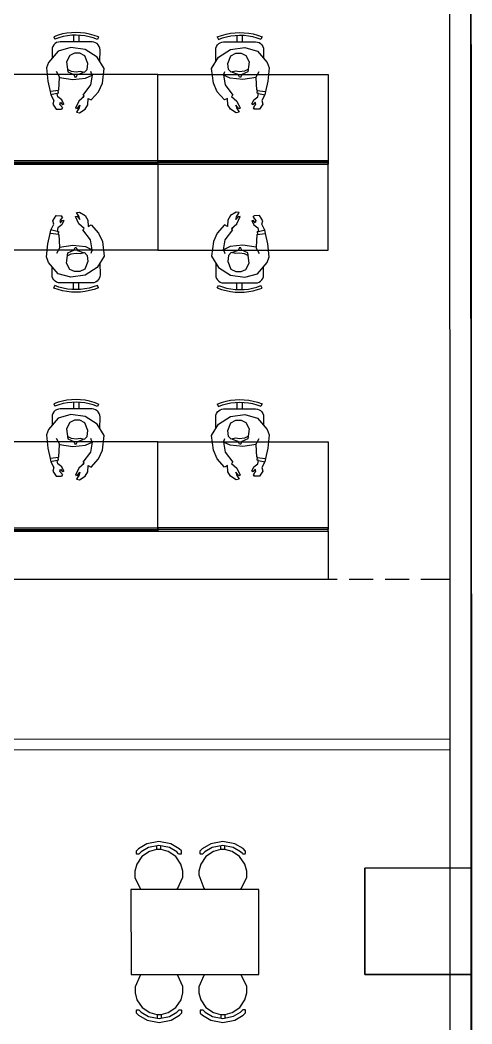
# Model space of a CAD drawing. Extents: x 0 to 23.4, y 0 to 16.5.
# Drawn here: x 17.639 to 18.753, y 6.747 to 9.223 of the extents above; entities that cross this region are included whole.
import ezdxf

# ---------------------------------------------------------------- set-up
doc = ezdxf.new("R2010")
doc.units = 0
doc.layers.get('0').update_dxf_attribs({"linetype": 'CONTINUOUS'})

msp = doc.modelspace()

# ---------------------------------------------------------------- linework, layer by layer
at = {"color": 0}
for points in [[(18.7535, 3.89535), (18.7494, 13.0786), (0.64551, 13.0708), (0.64947, 3.88758), (8.79889, 3.89106)], [(17.0065, 3.89464), (0.64947, 3.88758), (0.64551, 13.0708), (18.7494, 13.0786), (18.7535, 3.89535), (17.2431, 3.89469)], [(18.7013, 3.89535), (18.6972, 13.0263), (0.69781, 13.0186), (0.70171, 3.93983), (8.79883, 3.94336)], [(18.751, 9.84229), (18.7521, 7.13118)], [(17.8319, 9.18143), (17.8214, 9.18528), (17.8104, 9.18832), (17.7993, 9.19054), (17.7882, 9.19189), (17.7769, 9.19239), (17.7657, 9.19206), (17.7544, 9.19086), (17.7433, 9.18881), (17.7324, 9.18588), (17.7217, 9.18218)], [(18.1254, 9.18143), (18.136, 9.18528), (18.1468, 9.18832), (18.1579, 9.19054), (18.1692, 9.19189), (18.1804, 9.19239), (18.1917, 9.19206), (18.2029, 9.19086), (18.214, 9.18881), (18.2249, 9.18588), (18.2356, 9.18218)], [(17.7376, 9.16938), (17.7332, 9.16889), (17.729, 9.16749), (17.7253, 9.16515), (17.7222, 9.162), (17.7197, 9.15831), (17.7183, 9.15414), (17.7178, 9.14974)], [(17.7217, 9.18218), (17.7242, 9.17606)], [(17.8294, 9.17535), (17.8193, 9.17904), (17.8089, 9.18192), (17.7983, 9.18403), (17.7876, 9.18533), (17.7769, 9.18582), (17.7661, 9.18549), (17.7554, 9.18435), (17.7449, 9.1824), (17.7344, 9.17964), (17.7242, 9.17606)], [(17.8163, 9.16922), (17.7376, 9.16938)], [(17.7703, 9.18588), (17.7703, 9.16932)], [(17.7835, 9.18582), (17.7835, 9.16932)], [(17.836, 9.14953), (17.8354, 9.15392), (17.834, 9.15804), (17.8317, 9.16178), (17.8286, 9.16493), (17.8249, 9.16726), (17.8207, 9.16872), (17.8163, 9.16922)], [(17.8319, 9.18143), (17.8294, 9.17535)], [(18.1214, 9.14953), (18.1218, 9.15392), (18.1233, 9.15804), (18.1257, 9.16178), (18.1288, 9.16493), (18.1325, 9.16726), (18.1367, 9.16872), (18.141, 9.16922)], [(18.1254, 9.18143), (18.1279, 9.17535)], [(18.1279, 9.17535), (18.1379, 9.17904), (18.1483, 9.18192), (18.1589, 9.18403), (18.1696, 9.18533), (18.1804, 9.18582), (18.1913, 9.18549), (18.2019, 9.18435), (18.2125, 9.1824), (18.2229, 9.17964), (18.2331, 9.17606)], [(18.141, 9.16922), (18.2197, 9.16938)], [(18.1739, 9.18582), (18.1739, 9.16932)], [(18.1869, 9.18588), (18.1869, 9.16932)], [(18.2197, 9.16938), (18.2242, 9.16889), (18.2283, 9.16749), (18.2321, 9.16515), (18.2351, 9.162), (18.2375, 9.15831), (18.239, 9.15414), (18.2394, 9.14974)], [(18.2356, 9.18218), (18.2331, 9.17606)], [(17.7329, 9.14671), (17.7089, 9.11882)], [(17.7178, 9.14974), (17.7178, 9.12913)], [(17.7642, 9.15543), (17.7329, 9.14671)], [(17.7731, 9.14144), (17.7617, 9.13579)], [(17.7992, 9.15056), (17.7642, 9.15543)], [(17.7865, 9.14144), (17.7731, 9.14144)], [(17.7983, 9.13519), (17.7865, 9.14144)], [(17.829, 9.13146), (17.7992, 9.15056)], [(17.8358, 9.12056), (17.836, 9.14953)], [(18.1214, 9.12056), (18.1214, 9.14953)], [(18.1282, 9.13146), (18.1582, 9.15056)], [(18.1582, 9.15056), (18.1932, 9.15543)], [(18.1589, 9.13519), (18.1708, 9.14144)], [(18.1708, 9.14144), (18.1843, 9.14144)], [(18.1843, 9.14144), (18.1957, 9.13579)], [(18.1932, 9.15543), (18.2244, 9.14671)], [(18.2244, 9.14671), (18.2483, 9.11882)], [(18.2394, 9.14974), (18.2396, 9.12913)], [(17.7089, 9.11882), (17.7036, 9.10519)], [(17.7617, 9.13579), (17.7533, 9.12028)], [(17.7533, 9.12028), (17.7569, 9.09549)], [(17.8056, 9.11604), (17.7983, 9.13519)], [(17.804, 9.10151), (17.8056, 9.11604)], [(17.8465, 9.10357), (17.829, 9.13146)], [(18.1108, 9.10357), (18.1282, 9.13146)], [(18.1517, 9.11604), (18.1589, 9.13519)], [(18.1533, 9.10151), (18.1517, 9.11604)], [(18.1957, 9.13579), (18.204, 9.12028)], [(18.204, 9.12028), (18.2004, 9.09549)], [(18.2483, 9.11882), (18.2536, 9.10519)], [(17.7036, 9.10519), (17.7072, 9.07249)], [(17.7369, 9.08154), (17.7282, 9.0964)], [(17.7569, 9.1014), (17.7646, 9.09744)], [(17.7569, 9.09549), (17.7715, 9.08865)], [(17.7646, 9.09744), (17.7768, 9.09571)], [(17.7768, 9.09571), (17.7871, 9.097)], [(17.7775, 9.08203), (17.7803, 9.08903)], [(17.7803, 9.08903), (17.7944, 9.09412)], [(17.7871, 9.097), (17.7975, 9.09429)], [(17.7975, 9.09429), (17.804, 9.10151)], [(17.8165, 9.0874), (17.8133, 9.09662)], [(17.8418, 9.06739), (17.8465, 9.10357)], [(18.1156, 9.06739), (18.1108, 9.10357)], [(18.1408, 9.0874), (18.144, 9.09662)], [(18.1597, 9.09429), (18.1533, 9.10151)], [(18.1701, 9.097), (18.1597, 9.09429)], [(18.1771, 9.08903), (18.1628, 9.09412)], [(18.1804, 9.09571), (18.1701, 9.097)], [(18.1797, 9.08203), (18.1771, 9.08903)], [(18.1928, 9.09744), (18.1804, 9.09571)], [(18.2004, 9.09549), (18.1858, 9.08865)], [(18.2004, 9.1014), (18.1928, 9.09744)], [(18.2203, 9.08154), (18.229, 9.0964)], [(18.2536, 9.10519), (18.25, 9.07249)], [(17.9786, 9.08854), (17.5587, 9.08854)], [(17.7072, 9.07249), (17.7131, 9.04725)], [(17.7346, 9.05029), (17.7364, 9.08117)], [(17.7364, 9.08117), (17.7686, 9.07639)], [(17.7686, 9.07639), (17.8003, 9.07969)], [(17.7715, 9.08865), (17.7747, 9.08165)], [(17.7775, 9.08203), (17.7747, 9.08165)], [(17.8003, 9.07969), (17.8165, 9.0874)], [(17.8165, 9.0874), (17.8129, 9.06299)], [(17.8321, 9.0465), (17.8418, 9.06739)], [(17.9786, 8.87201), (17.9786, 9.08854)], [(17.9786, 9.08854), (18.3986, 9.08854)], [(17.9786, 8.87201), (17.9786, 9.08854)], [(18.1253, 9.0465), (18.1156, 9.06739)], [(18.1408, 9.0874), (18.1444, 9.06299)], [(18.1571, 9.07969), (18.1408, 9.0874)], [(18.1886, 9.07639), (18.1571, 9.07969)], [(18.1825, 9.08203), (18.1797, 9.08165)], [(18.1858, 9.08865), (18.1825, 9.08165)], [(18.221, 9.08117), (18.1886, 9.07639)], [(18.2228, 9.05029), (18.221, 9.08117)], [(18.25, 9.07249), (18.2442, 9.04725)], [(18.3986, 9.08854), (18.3986, 8.87201)], [(17.7131, 9.04725), (17.7144, 9.03901)], [(17.7333, 9.04953), (17.7136, 9.04715)], [(17.7306, 9.04215), (17.7138, 9.03863)], [(17.7337, 9.04249), (17.7306, 9.04215)], [(17.7317, 9.03342), (17.7306, 9.04215)], [(17.7346, 9.05029), (17.7329, 9.05013)], [(17.7337, 9.04249), (17.7329, 9.05013)], [(17.8129, 9.06299), (17.7939, 9.03819)], [(17.8144, 9.02599), (17.8321, 9.0465)], [(18.1429, 9.02599), (18.1253, 9.0465)], [(18.1444, 9.06299), (18.1635, 9.03819)], [(18.2244, 9.05029), (18.2228, 9.05013)], [(18.2235, 9.04249), (18.2244, 9.05013)], [(18.2268, 9.04249), (18.2235, 9.04215)], [(18.224, 9.04953), (18.2436, 9.04715)], [(18.2256, 9.03342), (18.2268, 9.04215)], [(18.2268, 9.04215), (18.2436, 9.03863)], [(18.2442, 9.04725), (18.2429, 9.03901)], [(17.7144, 9.03901), (17.7222, 9.02447)], [(17.7222, 9.02447), (17.7197, 9.016)], [(17.7197, 9.016), (17.7279, 9.00299)], [(17.7418, 9.02632), (17.7317, 9.03342)], [(17.7371, 9.01519), (17.7383, 9.02072)], [(17.7438, 9.00726), (17.7371, 9.01519)], [(17.7383, 9.02072), (17.7438, 9.01421)], [(17.7467, 9.01563), (17.7418, 9.02632)], [(17.7467, 9.01563), (17.7438, 9.01421)], [(17.784, 9.02344), (17.7758, 9.00575)], [(17.7968, 9.03483), (17.784, 9.02344)], [(17.7968, 9.03819), (17.7939, 9.03483)], [(17.8058, 9.01417), (17.8068, 9.02989)], [(17.8068, 9.02989), (17.8144, 9.02599)], [(18.1506, 9.02989), (18.1429, 9.02599)], [(18.1514, 9.01417), (18.1506, 9.02989)], [(18.1635, 9.03819), (18.1604, 9.03483)], [(18.1604, 9.03483), (18.1732, 9.02344)], [(18.1732, 9.02344), (18.1815, 9.00575)], [(18.2106, 9.01563), (18.2156, 9.02632)], [(18.2136, 9.01563), (18.2106, 9.01421)], [(18.219, 9.02072), (18.2136, 9.01421)], [(18.2136, 9.00726), (18.2203, 9.01519)], [(18.2156, 9.02632), (18.2256, 9.03342)], [(18.2203, 9.01519), (18.219, 9.02072)], [(18.2376, 9.016), (18.2294, 9.00299)], [(18.2429, 9.03901), (18.2351, 9.02447)], [(18.2351, 9.02447), (18.2376, 9.016)], [(17.7279, 9.00299), (17.7413, 9.00364)], [(17.7438, 9.00726), (17.7413, 9.00364)], [(17.7792, 9.00575), (17.7758, 9.00439)], [(17.7844, 9.0064), (17.7782, 8.99561)], [(17.7782, 8.99561), (17.7857, 8.99442)], [(17.7792, 9.00439), (17.786, 9.01303)], [(17.786, 9.01303), (17.7844, 9.0064)], [(17.7857, 8.99442), (17.7994, 9.00336)], [(17.7994, 9.00336), (17.8058, 9.01417)], [(18.1578, 9.00336), (18.1514, 9.01417)], [(18.1717, 8.99442), (18.1578, 9.00336)], [(18.1714, 9.01303), (18.1729, 9.0064)], [(18.1781, 9.00439), (18.1714, 9.01303)], [(18.179, 8.99561), (18.1717, 8.99442)], [(18.1729, 9.0064), (18.179, 8.99561)], [(18.1815, 9.00575), (18.1781, 9.00439)], [(18.216, 9.00726), (18.2136, 9.00364)], [(18.2294, 9.00299), (18.216, 9.00364)], [(17.5587, 8.87201), (17.9786, 8.87201)], [(17.5587, 8.87201), (17.9786, 8.87201)], [(17.9786, 8.87592), (17.9786, 8.87201)], [(17.9786, 8.87592), (17.9786, 8.87201)], [(17.9786, 8.87201), (17.9786, 8.65549)], [(17.9786, 8.86806), (17.9786, 8.87201)], [(18.3986, 8.87201), (17.9786, 8.87201)], [(17.9786, 8.87201), (17.9786, 8.65549)], [(17.9786, 8.86806), (17.9786, 8.87201)], [(18.3986, 8.87201), (17.9786, 8.87201)], [(18.3986, 8.65549), (18.3986, 8.87201)], [(17.7782, 8.74838), (17.7857, 8.74957)], [(17.7844, 8.73757), (17.7782, 8.74838)], [(17.7857, 8.74957), (17.7994, 8.74061)], [(18.1717, 8.74957), (18.1578, 8.74061)], [(18.179, 8.74838), (18.1717, 8.74957)], [(18.1729, 8.73757), (18.179, 8.74838)], [(17.7144, 8.70497), (17.7222, 8.71951)], [(17.7197, 8.72797), (17.7279, 8.741)], [(17.7222, 8.71951), (17.7197, 8.72797)], [(17.7279, 8.741), (17.7413, 8.7404)], [(17.7418, 8.71767), (17.7317, 8.71056)], [(17.7438, 8.73671), (17.7371, 8.72879)], [(17.7371, 8.72879), (17.7383, 8.72325)], [(17.7383, 8.72325), (17.7438, 8.72982)], [(17.7413, 8.73671), (17.7438, 8.7404)], [(17.7467, 8.72835), (17.7418, 8.71767)], [(17.7438, 8.72835), (17.7467, 8.72982)], [(17.7758, 8.73828), (17.7792, 8.73958)], [(17.784, 8.72054), (17.7758, 8.73828)], [(17.7792, 8.73958), (17.786, 8.73101)], [(17.7968, 8.70915), (17.784, 8.72054)], [(17.786, 8.73101), (17.7844, 8.73757)], [(17.7994, 8.74061), (17.8058, 8.72982)], [(17.8058, 8.72982), (17.8068, 8.71414)], [(17.8068, 8.71414), (17.8144, 8.71799)], [(17.8144, 8.71799), (17.8321, 8.69749)], [(18.1429, 8.71799), (18.1253, 8.69749)], [(18.1506, 8.71414), (18.1429, 8.71799)], [(18.1514, 8.72982), (18.1506, 8.71414)], [(18.1578, 8.74061), (18.1514, 8.72982)], [(18.1604, 8.70915), (18.1732, 8.72054)], [(18.1781, 8.73958), (18.1714, 8.73101)], [(18.1714, 8.73101), (18.1729, 8.73757)], [(18.1732, 8.72054), (18.1815, 8.73828)], [(18.1781, 8.73828), (18.1815, 8.73958)], [(18.2106, 8.72835), (18.2136, 8.72982)], [(18.2106, 8.72835), (18.2156, 8.71767)], [(18.2136, 8.73671), (18.216, 8.7404)], [(18.2136, 8.73671), (18.2203, 8.72879)], [(18.219, 8.72325), (18.2136, 8.72982)], [(18.2156, 8.71767), (18.2256, 8.71056)], [(18.2294, 8.741), (18.216, 8.7404)], [(18.2203, 8.72879), (18.219, 8.72325)], [(18.2376, 8.72797), (18.2294, 8.741)], [(18.2351, 8.71951), (18.2376, 8.72797)], [(18.2429, 8.70497), (18.2351, 8.71951)], [(17.7072, 8.6715), (17.7131, 8.69672)], [(17.7131, 8.69672), (17.7144, 8.70497)], [(17.7333, 8.6945), (17.7136, 8.69683)], [(17.7306, 8.70182), (17.7138, 8.7054)], [(17.7317, 8.71056), (17.7306, 8.70182)], [(17.7306, 8.7015), (17.7337, 8.70182)], [(17.7337, 8.7015), (17.7329, 8.69385)], [(17.7329, 8.69374), (17.7346, 8.69385)], [(17.7346, 8.69374), (17.7364, 8.66282)], [(17.7939, 8.70583), (17.7968, 8.70915)], [(17.8129, 8.68099), (17.7939, 8.70583)], [(17.8321, 8.69749), (17.8418, 8.67665)], [(18.1253, 8.69749), (18.1156, 8.67665)], [(18.1444, 8.68099), (18.1635, 8.70583)], [(18.1604, 8.70583), (18.1635, 8.70915)], [(18.2228, 8.69374), (18.221, 8.66282)], [(18.2228, 8.69374), (18.2244, 8.69385)], [(18.2235, 8.7015), (18.2268, 8.70182)], [(18.2235, 8.7015), (18.2244, 8.69385)], [(18.224, 8.6945), (18.2436, 8.69683)], [(18.2256, 8.71056), (18.2268, 8.70182)], [(18.2268, 8.70182), (18.2436, 8.7054)], [(18.2442, 8.69672), (18.2429, 8.70497)], [(18.25, 8.6715), (18.2442, 8.69672)], [(17.7036, 8.63883), (17.7072, 8.6715)], [(17.8165, 8.65662), (17.8129, 8.68099)], [(17.8418, 8.67665), (17.8465, 8.64046)], [(18.1156, 8.67665), (18.1108, 8.64046)], [(18.1408, 8.65662), (18.1444, 8.68099)], [(18.2536, 8.63883), (18.25, 8.6715)], [(17.9786, 8.65549), (17.5587, 8.65549)], [(17.7369, 8.66243), (17.7282, 8.64763)], [(17.7364, 8.66282), (17.7686, 8.66764)], [(17.7533, 8.62369), (17.7569, 8.64854)], [(17.7569, 8.64854), (17.7715, 8.65533)], [(17.7569, 8.64258), (17.7646, 8.6466)], [(17.7646, 8.6466), (17.7768, 8.64833)], [(17.7686, 8.66764), (17.8003, 8.66428)], [(17.7715, 8.65533), (17.7747, 8.66233)], [(17.7747, 8.662), (17.7775, 8.66233)], [(17.7768, 8.64833), (17.7871, 8.64703)], [(17.7775, 8.662), (17.7803, 8.65494)], [(17.7803, 8.65494), (17.7944, 8.64985)], [(17.7871, 8.64703), (17.7975, 8.64968)], [(17.7975, 8.64968), (17.804, 8.64247)], [(17.8003, 8.66428), (17.8165, 8.65662)], [(17.8165, 8.65662), (17.8133, 8.64735)], [(17.9786, 8.65549), (18.3986, 8.65549)], [(18.1571, 8.66428), (18.1408, 8.65662)], [(18.1408, 8.65662), (18.144, 8.64735)], [(18.1597, 8.64968), (18.1533, 8.64247)], [(18.1886, 8.66764), (18.1571, 8.66428)], [(18.1701, 8.64703), (18.1597, 8.64968)], [(18.1771, 8.65494), (18.1628, 8.64985)], [(18.1804, 8.64833), (18.1701, 8.64703)], [(18.1797, 8.662), (18.1771, 8.65494)], [(18.1797, 8.662), (18.1825, 8.66233)], [(18.1928, 8.6466), (18.1804, 8.64833)], [(18.1858, 8.65533), (18.1825, 8.66233)], [(18.2004, 8.64854), (18.1858, 8.65533)], [(18.221, 8.66282), (18.1886, 8.66764)], [(18.2004, 8.64258), (18.1928, 8.6466)], [(18.204, 8.62369), (18.2004, 8.64854)], [(18.2203, 8.66243), (18.229, 8.64763)], [(17.7089, 8.62517), (17.7036, 8.63883)], [(17.7329, 8.59728), (17.7089, 8.62517)], [(17.7617, 8.60818), (17.7533, 8.62369)], [(17.8056, 8.62793), (17.7983, 8.60878)], [(17.804, 8.64247), (17.8056, 8.62793)], [(17.8465, 8.64046), (17.829, 8.61253)], [(17.8358, 8.62349), (17.836, 8.59446)], [(18.1108, 8.64046), (18.1282, 8.61253)], [(18.1214, 8.62349), (18.1214, 8.59446)], [(18.1533, 8.64247), (18.1517, 8.62793)], [(18.1517, 8.62793), (18.1589, 8.60878)], [(18.1957, 8.60818), (18.204, 8.62369)], [(18.2244, 8.59728), (18.2483, 8.62517)], [(18.2483, 8.62517), (18.2536, 8.63883)], [(17.7178, 8.59424), (17.7178, 8.61485)], [(17.7376, 8.5746), (17.7332, 8.57508), (17.729, 8.57656), (17.7253, 8.57889), (17.7222, 8.58197), (17.7197, 8.58572), (17.7183, 8.58985), (17.7178, 8.59424)], [(17.7642, 8.58854), (17.7329, 8.59728)], [(17.7731, 8.60254), (17.7617, 8.60818)], [(17.7992, 8.59343), (17.7642, 8.58854)], [(17.7865, 8.60254), (17.7731, 8.60254)], [(17.7983, 8.60878), (17.7865, 8.60254)], [(17.829, 8.61253), (17.7992, 8.59343)], [(17.836, 8.59446), (17.8354, 8.59011), (17.834, 8.58594), (17.8317, 8.58219), (17.8286, 8.5791), (17.8249, 8.57671), (17.8207, 8.57525), (17.8163, 8.57476)], [(18.1214, 8.59446), (18.1218, 8.59011), (18.1233, 8.58594), (18.1257, 8.58219), (18.1288, 8.5791), (18.1325, 8.57671), (18.1367, 8.57525), (18.141, 8.57476)], [(18.1282, 8.61253), (18.1582, 8.59343)], [(18.1582, 8.59343), (18.1932, 8.58854)], [(18.1589, 8.60878), (18.1708, 8.60254)], [(18.1708, 8.60254), (18.1843, 8.60254)], [(18.1843, 8.60254), (18.1957, 8.60818)], [(18.1932, 8.58854), (18.2244, 8.59728)], [(18.2197, 8.5746), (18.2242, 8.57508), (18.2283, 8.57656), (18.2321, 8.57889), (18.2351, 8.58197), (18.2375, 8.58572), (18.239, 8.58985), (18.2394, 8.59424)], [(18.2394, 8.59424), (18.2396, 8.61485)], [(17.8294, 8.56868), (17.8193, 8.565), (17.8089, 8.56207), (17.7983, 8.55994), (17.7876, 8.55865), (17.7769, 8.55817), (17.7661, 8.55849), (17.7554, 8.55963), (17.7449, 8.56163), (17.7344, 8.56435), (17.7242, 8.56793)], [(17.8163, 8.57476), (17.7376, 8.5746)], [(17.7703, 8.55817), (17.7703, 8.57465)], [(17.7835, 8.55817), (17.7835, 8.57471)], [(17.8319, 8.56261), (17.8294, 8.56868)], [(18.1254, 8.56261), (18.1279, 8.56868)], [(18.1279, 8.56868), (18.1379, 8.565), (18.1483, 8.56207), (18.1589, 8.55994), (18.1696, 8.55865), (18.1804, 8.55817), (18.1913, 8.55849), (18.2019, 8.55963), (18.2125, 8.56163), (18.2229, 8.56435), (18.2331, 8.56793)], [(18.141, 8.57476), (18.2197, 8.5746)], [(18.1739, 8.55817), (18.1739, 8.57471)], [(18.1869, 8.55817), (18.1869, 8.57465)], [(17.7217, 8.56185), (17.7242, 8.56793)], [(17.8319, 8.56261), (17.8214, 8.55875), (17.8104, 8.55567), (17.7993, 8.5535), (17.7882, 8.55208), (17.7769, 8.5516), (17.7657, 8.55197), (17.7544, 8.55317), (17.7433, 8.55524), (17.7324, 8.55811), (17.7217, 8.56185)], [(18.1254, 8.56261), (18.136, 8.55875), (18.1468, 8.55567), (18.1579, 8.5535), (18.1692, 8.55208), (18.1804, 8.5516), (18.1917, 8.55197), (18.2029, 8.55317), (18.214, 8.55524), (18.2249, 8.55811), (18.2356, 8.56185)], [(18.2356, 8.56185), (18.2331, 8.56793)], [(17.8319, 8.27593), (17.8214, 8.27979), (17.8104, 8.28282), (17.7993, 8.28504), (17.7882, 8.2864), (17.7769, 8.28694), (17.7657, 8.28657), (17.7544, 8.28538), (17.7433, 8.28331), (17.7324, 8.28043), (17.7217, 8.27669)], [(17.7217, 8.27669), (17.7242, 8.27061)], [(17.8294, 8.26986), (17.8193, 8.27354), (17.8089, 8.27647), (17.7983, 8.2786), (17.7876, 8.27989), (17.7769, 8.28038), (17.7661, 8.28006), (17.7554, 8.27886), (17.7449, 8.27692), (17.7344, 8.27414), (17.7242, 8.27061)], [(17.7703, 8.28038), (17.7703, 8.26389)], [(17.7835, 8.28038), (17.7835, 8.26383)], [(17.8319, 8.27593), (17.8294, 8.26986)], [(18.1254, 8.27593), (18.136, 8.27979), (18.1468, 8.28282), (18.1579, 8.28504), (18.1692, 8.2864), (18.1804, 8.28694), (18.1917, 8.28657), (18.2029, 8.28538), (18.214, 8.28331), (18.2249, 8.28043), (18.2356, 8.27669)], [(18.1254, 8.27593), (18.1279, 8.26986)], [(18.1279, 8.26986), (18.1379, 8.27354), (18.1483, 8.27647), (18.1589, 8.2786), (18.1696, 8.27989), (18.1804, 8.28038), (18.1913, 8.28006), (18.2019, 8.27886), (18.2125, 8.27692), (18.2229, 8.27414), (18.2331, 8.27061)], [(18.1739, 8.28038), (18.1739, 8.26383)], [(18.1869, 8.28038), (18.1869, 8.26389)], [(18.2356, 8.27669), (18.2331, 8.27061)], [(17.7376, 8.26394), (17.7332, 8.26346), (17.729, 8.26199), (17.7253, 8.25965), (17.7222, 8.25657), (17.7197, 8.25282), (17.7183, 8.24869), (17.7178, 8.24431)], [(17.7642, 8.25), (17.7329, 8.24126)], [(17.8163, 8.26378), (17.7376, 8.26394)], [(17.7992, 8.24507), (17.7642, 8.25)], [(17.836, 8.24403), (17.8354, 8.24843), (17.834, 8.25261), (17.8317, 8.25635), (17.8286, 8.25944), (17.8249, 8.26183), (17.8207, 8.26329), (17.8163, 8.26378)], [(18.1214, 8.24403), (18.1218, 8.24843), (18.1233, 8.25261), (18.1257, 8.25635), (18.1288, 8.25944), (18.1325, 8.26183), (18.1367, 8.26329), (18.141, 8.26378)], [(18.141, 8.26378), (18.2197, 8.26394)], [(18.1582, 8.24507), (18.1932, 8.25)], [(18.1932, 8.25), (18.2244, 8.24126)], [(18.2197, 8.26394), (18.2242, 8.26346), (18.2283, 8.26199), (18.2321, 8.25965), (18.2351, 8.25657), (18.2375, 8.25282), (18.239, 8.24869), (18.2394, 8.24431)], [(17.7329, 8.24126), (17.7089, 8.21337)], [(17.7178, 8.24431), (17.7178, 8.22368)], [(17.7617, 8.23031), (17.7533, 8.21485)], [(17.7731, 8.236), (17.7617, 8.23031)], [(17.7865, 8.23594), (17.7731, 8.236)], [(17.7983, 8.22976), (17.7865, 8.23594)], [(17.8056, 8.21061), (17.7983, 8.22976)], [(17.829, 8.22601), (17.7992, 8.24507)], [(17.8465, 8.19808), (17.829, 8.22601)], [(17.8358, 8.21506), (17.836, 8.24403)], [(18.1108, 8.19808), (18.1282, 8.22601)], [(18.1214, 8.21506), (18.1214, 8.24403)], [(18.1282, 8.22601), (18.1582, 8.24507)], [(18.1517, 8.21061), (18.1589, 8.22976)], [(18.1589, 8.22976), (18.1708, 8.23594)], [(18.1708, 8.23594), (18.1843, 8.236)], [(18.1843, 8.236), (18.1957, 8.23031)], [(18.1957, 8.23031), (18.204, 8.21485)], [(18.2244, 8.24126), (18.2483, 8.21337)], [(18.2394, 8.24431), (18.2396, 8.22368)], [(17.7089, 8.21337), (17.7036, 8.19971)], [(17.7036, 8.19971), (17.7072, 8.16704)], [(17.7533, 8.21485), (17.7569, 8.19)], [(17.804, 8.19607), (17.8056, 8.21061)], [(17.8418, 8.16189), (17.8465, 8.19808)], [(18.1156, 8.16189), (18.1108, 8.19808)], [(18.1533, 8.19607), (18.1517, 8.21061)], [(18.204, 8.21485), (18.2004, 8.19)], [(18.2483, 8.21337), (18.2536, 8.19971)], [(18.2536, 8.19971), (18.25, 8.16704)], [(17.9786, 8.18306), (17.5587, 8.18306)], [(17.7369, 8.17611), (17.7282, 8.19092)], [(17.7346, 8.14481), (17.7364, 8.17572)], [(17.7364, 8.17572), (17.7686, 8.1709)], [(17.7569, 8.19596), (17.7646, 8.19194)], [(17.7569, 8.19), (17.7715, 8.18321)], [(17.7646, 8.19194), (17.7768, 8.19021)], [(17.7686, 8.1709), (17.8003, 8.17421)], [(17.7715, 8.18321), (17.7747, 8.17617)], [(17.7775, 8.17654), (17.7747, 8.17617)], [(17.7768, 8.19021), (17.7871, 8.19151)], [(17.7775, 8.17654), (17.7803, 8.1836)], [(17.7803, 8.1836), (17.7944, 8.18864)], [(17.7871, 8.19151), (17.7975, 8.18886)], [(17.7975, 8.18886), (17.804, 8.19607)], [(17.8003, 8.17421), (17.8165, 8.18192)], [(17.8165, 8.18192), (17.8129, 8.1575)], [(17.8165, 8.18192), (17.8133, 8.19114)], [(17.9786, 7.96653), (17.9786, 8.18306)], [(17.9786, 8.18306), (18.3986, 8.18306)], [(17.9786, 7.96653), (17.9786, 8.18306)], [(18.1408, 8.18192), (18.144, 8.19114)], [(18.1408, 8.18192), (18.1444, 8.1575)], [(18.1571, 8.17421), (18.1408, 8.18192)], [(18.1597, 8.18886), (18.1533, 8.19607)], [(18.1886, 8.1709), (18.1571, 8.17421)], [(18.1701, 8.19151), (18.1597, 8.18886)], [(18.1771, 8.1836), (18.1628, 8.18864)], [(18.1804, 8.19021), (18.1701, 8.19151)], [(18.1797, 8.17654), (18.1771, 8.1836)], [(18.1825, 8.17654), (18.1797, 8.17617)], [(18.1928, 8.19194), (18.1804, 8.19021)], [(18.1858, 8.18321), (18.1825, 8.17617)], [(18.2004, 8.19), (18.1858, 8.18321)], [(18.221, 8.17572), (18.1886, 8.1709)], [(18.2004, 8.19596), (18.1928, 8.19194)], [(18.2203, 8.17611), (18.229, 8.19092)], [(18.2228, 8.14481), (18.221, 8.17572)], [(18.3986, 8.18306), (18.3986, 7.96653)], [(17.7072, 8.16704), (17.7131, 8.14182)], [(17.8129, 8.1575), (17.7939, 8.13271)], [(17.8321, 8.14106), (17.8418, 8.16189)], [(18.1253, 8.14106), (18.1156, 8.16189)], [(18.1444, 8.1575), (18.1635, 8.13271)], [(18.25, 8.16704), (18.2442, 8.14182)], [(17.7131, 8.14182), (17.7144, 8.13351)], [(17.7333, 8.14404), (17.7136, 8.14165)], [(17.7306, 8.13672), (17.7138, 8.13314)], [(17.7144, 8.13351), (17.7222, 8.11903)], [(17.7337, 8.13704), (17.7306, 8.13672)], [(17.7317, 8.12799), (17.7306, 8.13672)], [(17.7418, 8.12088), (17.7317, 8.12799)], [(17.7346, 8.14481), (17.7329, 8.14464)], [(17.7337, 8.13704), (17.7329, 8.14464)], [(17.7968, 8.12939), (17.784, 8.118)], [(17.7968, 8.13271), (17.7939, 8.12939)], [(17.8058, 8.10872), (17.8068, 8.1244)], [(17.8068, 8.1244), (17.8144, 8.12056)], [(17.8144, 8.12056), (17.8321, 8.14106)], [(18.1429, 8.12056), (18.1253, 8.14106)], [(18.1506, 8.1244), (18.1429, 8.12056)], [(18.1514, 8.10872), (18.1506, 8.1244)], [(18.1635, 8.13271), (18.1604, 8.12939)], [(18.1604, 8.12939), (18.1732, 8.118)], [(18.2156, 8.12088), (18.2256, 8.12799)], [(18.2244, 8.14481), (18.2228, 8.14464)], [(18.2235, 8.13704), (18.2244, 8.14464)], [(18.2268, 8.13704), (18.2235, 8.13672)], [(18.224, 8.14404), (18.2436, 8.14165)], [(18.2256, 8.12799), (18.2268, 8.13672)], [(18.2268, 8.13672), (18.2436, 8.13314)], [(18.2429, 8.13351), (18.2351, 8.11903)], [(18.2442, 8.14182), (18.2429, 8.13351)], [(17.7222, 8.11903), (17.7197, 8.11057)], [(17.7197, 8.11057), (17.7279, 8.09754)], [(17.7279, 8.09754), (17.7413, 8.09814)], [(17.7371, 8.10975), (17.7383, 8.11529)], [(17.7438, 8.10183), (17.7371, 8.10975)], [(17.7383, 8.11529), (17.7438, 8.10872)], [(17.7438, 8.10183), (17.7413, 8.09814)], [(17.7467, 8.11019), (17.7418, 8.12088)], [(17.7467, 8.11019), (17.7438, 8.10872)], [(17.784, 8.118), (17.7758, 8.10026)], [(17.7792, 8.10026), (17.7758, 8.09896)], [(17.7844, 8.10092), (17.7782, 8.09017)], [(17.7792, 8.09896), (17.786, 8.10753)], [(17.786, 8.10753), (17.7844, 8.10092)], [(17.7994, 8.09793), (17.8058, 8.10872)], [(18.1578, 8.09793), (18.1514, 8.10872)], [(18.1714, 8.10753), (18.1729, 8.10092)], [(18.1781, 8.09896), (18.1714, 8.10753)], [(18.1729, 8.10092), (18.179, 8.09017)], [(18.1732, 8.118), (18.1815, 8.10026)], [(18.1815, 8.10026), (18.1781, 8.09896)], [(18.2106, 8.11019), (18.2156, 8.12088)], [(18.2136, 8.11019), (18.2106, 8.10872)], [(18.219, 8.11529), (18.2136, 8.10872)], [(18.2136, 8.10183), (18.2203, 8.10975)], [(18.216, 8.10183), (18.2136, 8.09814)], [(18.2294, 8.09754), (18.216, 8.09814)], [(18.2203, 8.10975), (18.219, 8.11529)], [(18.2376, 8.11057), (18.2294, 8.09754)], [(18.2351, 8.11903), (18.2376, 8.11057)], [(17.7782, 8.09017), (17.7857, 8.08897)], [(17.7857, 8.08897), (17.7994, 8.09793)], [(18.1717, 8.08897), (18.1578, 8.09793)], [(18.179, 8.09017), (18.1717, 8.08897)], [(17.5587, 7.96653), (17.9786, 7.96653)], [(17.9786, 7.97049), (17.9786, 7.96653)], [(17.9786, 7.97049), (17.9786, 7.96653)], [(18.3986, 7.96653), (17.9786, 7.96653)], [(17.6535, 7.84358), (17.7125, 7.84358)], [(17.7421, 7.84358), (17.8011, 7.84358)], [(17.8306, 7.84358), (17.8897, 7.84364)], [(17.9192, 7.84364), (17.9783, 7.84364)], [(18.0078, 7.84364), (18.0668, 7.84364)], [(18.0964, 7.84364), (18.1554, 7.84369)], [(18.185, 7.84369), (18.244, 7.84369)], [(18.2736, 7.84369), (18.3326, 7.84369)], [(18.3621, 7.84369), (18.4211, 7.84369)], [(18.4507, 7.84375), (18.5097, 7.84375)], [(18.5393, 7.84375), (18.5983, 7.84375)], [(18.6278, 7.84375), (18.6994, 7.84375)], [(12.5175, 7.44894), (18.6996, 7.45008)], [(12.5438, 7.42275), (18.6996, 7.42383)], [(18.0369, 7.1735), (18.0315, 7.17893), (18.0108, 7.19081), (17.9811, 7.1965), (17.9515, 7.19075), (17.9308, 7.17882), (17.9256, 7.17339)], [(18.0299, 7.16656), (18.0251, 7.17133), (18.0071, 7.18169), (17.9811, 7.18668), (17.9553, 7.18164), (17.9372, 7.17122), (17.9325, 7.16644)], [(17.9763, 7.17665), (17.9763, 7.18647)], [(17.9861, 7.17665), (17.9861, 7.18653)], [(18.1943, 7.17367), (18.1889, 7.1791), (18.1682, 7.19097), (18.1386, 7.19667), (18.109, 7.19092), (18.0883, 7.17899), (18.0831, 7.17356)], [(18.1874, 7.16667), (18.1826, 7.17144), (18.1646, 7.18181), (18.1386, 7.18685), (18.1128, 7.18181), (18.0947, 7.17139), (18.09, 7.16661)], [(18.1338, 7.17676), (18.1338, 7.18664)], [(18.1436, 7.17676), (18.1436, 7.18664)], [(18.0403, 7.11783), (18.0403, 7.12358), (18.0356, 7.14085), (18.0229, 7.15961), (18.0042, 7.17225), (17.9868, 7.17681), (17.9811, 7.17681), (17.9754, 7.17681), (17.9582, 7.17219), (17.9394, 7.1595), (17.9268, 7.14074), (17.9222, 7.12349), (17.9222, 7.11774)], [(17.9256, 7.17339), (17.925, 7.17296), (17.925, 7.16694), (17.9256, 7.16644), (17.926, 7.16601), (17.9321, 7.16601), (17.9325, 7.16644)], [(18.0299, 7.16656), (18.0304, 7.16607), (18.0364, 7.16607), (18.0369, 7.16656), (18.0374, 7.16704), (18.0374, 7.17307), (18.0369, 7.1735)], [(18.1978, 7.11794), (18.1978, 7.12369), (18.1931, 7.14094), (18.1804, 7.15972), (18.1617, 7.17236), (18.1443, 7.17697), (18.1386, 7.17697), (18.1329, 7.17697), (18.1157, 7.17231), (18.0969, 7.15967), (18.0843, 7.1409), (18.0796, 7.12364), (18.0796, 7.11783)], [(18.0831, 7.17356), (18.0825, 7.17307), (18.0825, 7.16704), (18.0831, 7.16656), (18.0835, 7.16613), (18.0894, 7.16613), (18.09, 7.16661)], [(18.1874, 7.16667), (18.1878, 7.16624), (18.1939, 7.16624), (18.1943, 7.16667), (18.1949, 7.16715), (18.1949, 7.17318), (18.1943, 7.17367)], [(17.9222, 7.11774), (17.9222, 7.10792), (17.9349, 7.08111), (17.9372, 7.0784)], [(18.0253, 7.07844), (18.0276, 7.08117), (18.0403, 7.10867), (18.0403, 7.11783)], [(18.0796, 7.11783), (18.0796, 7.11426), (18.0922, 7.08122), (18.0947, 7.0785)], [(18.1828, 7.07856), (18.1851, 7.08128), (18.1978, 7.10878), (18.1978, 7.11794)], [(17.9375, 6.86843), (17.935, 6.86572), (17.9224, 6.83822), (17.9224, 6.82904)], [(18.0406, 6.82915), (18.0406, 6.83903), (18.0279, 6.86583), (18.0256, 6.86849)], [(18.0949, 6.86854), (18.0925, 6.86583), (18.0799, 6.83832), (18.0799, 6.82915)], [(18.1981, 6.82926), (18.1981, 6.83914), (18.1853, 6.86594), (18.1829, 6.8686)], [(18.7522, 6.86871), (18.7533, 4.15761)], [(17.9224, 6.82904), (17.9224, 6.82335), (17.9271, 6.8061), (17.9397, 6.78733), (17.9586, 6.77468), (17.9758, 6.77001), (17.9815, 6.77001), (17.9872, 6.77001), (18.0044, 6.77474), (18.0233, 6.78738), (18.036, 6.80615), (18.0406, 6.82346), (18.0406, 6.82915)], [(18.0799, 6.82915), (18.0799, 6.82346), (18.0846, 6.80621), (18.0972, 6.78743), (18.116, 6.77479), (18.1332, 6.77018), (18.139, 6.77018), (18.1447, 6.77018), (18.1619, 6.77485), (18.1807, 6.78754), (18.1933, 6.80632), (18.1981, 6.82357), (18.1981, 6.82926)], [(17.9328, 6.78033), (17.9324, 6.78082), (17.9264, 6.78082), (17.9258, 6.78033), (17.9254, 6.77983), (17.9254, 6.77387), (17.9258, 6.77339)], [(17.9258, 6.77339), (17.9313, 6.76801), (17.9519, 6.75613), (17.9815, 6.75038), (18.0111, 6.75613), (18.0318, 6.76807), (18.0372, 6.77344)], [(17.9328, 6.78033), (17.9375, 6.77561), (17.9556, 6.76525), (17.9815, 6.76019), (18.0075, 6.76525), (18.0256, 6.77567), (18.0303, 6.78039)], [(17.9767, 6.77024), (17.9767, 6.76036)], [(17.9865, 6.77024), (17.9865, 6.76036)], [(18.0372, 6.77344), (18.0376, 6.77393), (18.0376, 6.77994), (18.0372, 6.78043), (18.0367, 6.78093), (18.0307, 6.78087), (18.0303, 6.78039)], [(18.0903, 6.78043), (18.0897, 6.78093), (18.0838, 6.78093), (18.0833, 6.78043), (18.0828, 6.78), (18.0828, 6.77399), (18.0833, 6.77349)], [(18.0833, 6.77349), (18.0888, 6.76812), (18.1094, 6.75624), (18.139, 6.75054), (18.1686, 6.75629), (18.1893, 6.76824), (18.1947, 6.7736)], [(18.0903, 6.78043), (18.095, 6.77572), (18.1131, 6.76535), (18.139, 6.76036), (18.165, 6.7654), (18.1829, 6.77582), (18.1878, 6.78054)], [(18.1342, 6.77035), (18.1342, 6.76047)], [(18.1439, 6.7704), (18.1439, 6.76053)], [(18.1947, 6.7736), (18.1951, 6.77408), (18.1951, 6.78011), (18.1947, 6.78054), (18.1942, 6.78103), (18.1882, 6.78103), (18.1878, 6.78054)]]:
    msp.add_lwpolyline(points, dxfattribs=at)
for points in [[(17.5587, 8.86806), (17.9786, 8.86806), (17.9786, 8.87592), (17.5587, 8.87592), (17.5587, 8.86806)], [(17.5587, 8.87592), (17.9786, 8.87592), (17.9786, 8.86806), (17.5587, 8.86806), (17.5587, 8.87592)], [(18.3986, 8.86806), (17.9786, 8.86806), (17.9786, 8.87592), (18.3986, 8.87592), (18.3986, 8.86806)], [(18.3986, 8.87592), (17.9786, 8.87592), (17.9786, 8.86806), (18.3986, 8.86806), (18.3986, 8.87592)], [(18.3986, 7.96263), (18.3986, 7.84332), (16.2989, 7.84332), (16.2989, 7.96263), (18.3986, 7.96263)], [(17.5587, 7.97049), (17.9786, 7.97049), (17.9786, 7.96263), (17.5587, 7.96263), (17.5587, 7.97049)], [(18.3986, 7.97049), (17.9786, 7.97049), (17.9786, 7.96263), (18.3986, 7.96263), (18.3986, 7.97049)], [(18.7521, 7.1314), (18.7522, 6.86897), (18.4897, 6.86887), (18.4896, 7.13129), (18.7521, 7.1314)], [(18.7521, 7.1314), (18.7522, 6.86897), (18.4897, 6.86887), (18.4896, 7.13129), (18.7521, 7.1314)], [(18.4896, 7.13129), (18.4897, 6.86887), (18.7522, 6.86897), (18.7521, 7.1314), (18.4896, 7.13129)], [(18.2275, 6.86865), (18.2274, 7.07861), (17.9124, 7.07835), (17.9125, 6.86838), (18.2275, 6.86865)]]:
    msp.add_lwpolyline(points, close=True, dxfattribs=at)

doc.saveas('drawing.dxf')
